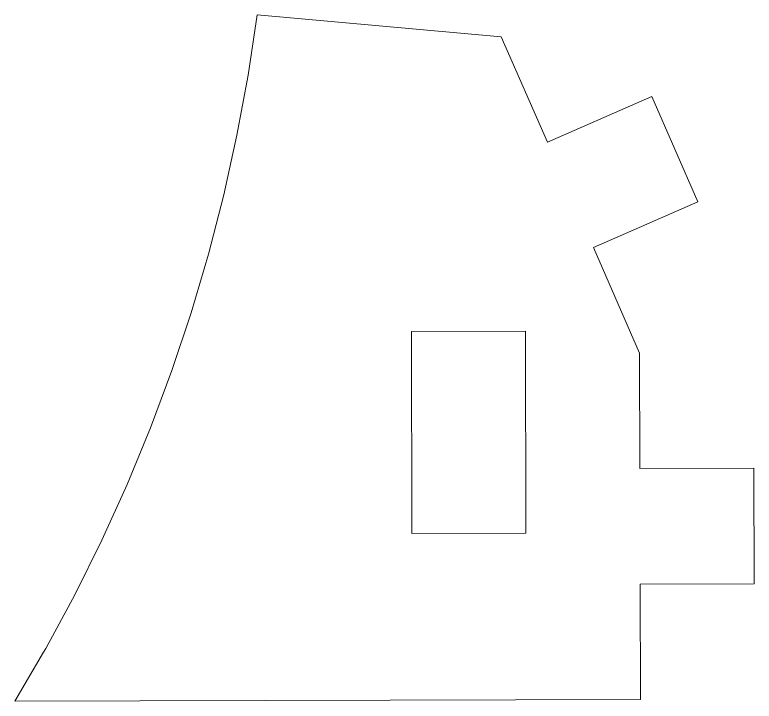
# Model space of a CAD drawing. Header units: millimetres. Extents: x -218 to 218, y -305 to 305.
# Drawn here: x 197.98 to 217.43, y 211.22 to 229.27 of the extents above; entities that cross this region are included whole.
import ezdxf

# ---------------------------------------------------------------- set-up
doc = ezdxf.new("R2010")
doc.units = ezdxf.units.MM
doc.header["$MEASUREMENT"] = 0
doc.layers.add('Camada 1', color=7, linetype='Continuous')

msp = doc.modelspace()

# ---------------------------------------------------------------- linework, layer by layer
at = {"layer": 'Camada 1', "lineweight": 9}
for points, knots in [([(210.7791, 228.6906), (210.7791, 228.6906), (211.9911, 225.919), (211.9911, 225.919), (211.9911, 225.919), (211.9911, 225.919), (214.7398, 227.1205), (214.7398, 227.1205), (214.7398, 227.1205), (214.7398, 227.1205), (215.9518, 224.3491), (215.9518, 224.3491), (215.9518, 224.3491), (215.9518, 224.3491), (213.2032, 223.1476), (213.2032, 223.1476), (213.2032, 223.1476), (213.2032, 223.1476), (214.4152, 220.3761), (214.4152, 220.3761), (214.4152, 220.3761), (214.4152, 220.3761), (214.4237, 217.3386), (214.4237, 217.3386), (214.4237, 217.3386), (214.4237, 217.3386), (217.4233, 217.3477), (217.4233, 217.3477), (217.4233, 217.3477), (217.4233, 217.3477), (217.4317, 214.3101), (217.4317, 214.3101), (217.4317, 214.3101), (217.4317, 214.3101), (214.4321, 214.301), (214.4321, 214.301), (214.4321, 214.301), (214.4321, 214.301), (214.4405, 211.2634), (214.4405, 211.2634), (214.4405, 211.2634), (214.4405, 211.2634), (197.9812, 211.2197), (197.9812, 211.2197), (197.9812, 211.2197), (197.9812, 211.2197), (198.7385, 212.5105), (198.7385, 212.5105), (198.7385, 212.5105), (198.7385, 212.5105), (198.7937, 212.6059), (198.7937, 212.6059), (198.7937, 212.6059), (198.7937, 212.6059), (199.5577, 214.0195), (199.5577, 214.0195), (199.5577, 214.0195), (199.5577, 214.0195), (200.2722, 215.4586), (200.2722, 215.4586), (200.2722, 215.4586), (200.2722, 215.4586), (200.9364, 216.9217), (200.9364, 216.9217), (200.9364, 216.9217), (200.9364, 216.9217), (201.5494, 218.407), (201.5494, 218.407), (201.5494, 218.407), (201.5494, 218.407), (202.1105, 219.9126), (202.1105, 219.9126), (202.1105, 219.9126), (202.1105, 219.9126), (202.6192, 221.4368), (202.6192, 221.4368), (202.6192, 221.4368), (202.6192, 221.4368), (203.0746, 222.9776), (203.0746, 222.9776), (203.0746, 222.9776), (203.0746, 222.9776), (203.4764, 224.5334), (203.4764, 224.5334), (203.4764, 224.5334), (203.4764, 224.5334), (203.824, 226.1022), (203.824, 226.1022), (203.824, 226.1022), (203.824, 226.1022), (204.1169, 227.6821), (204.1169, 227.6821), (204.1169, 227.6821), (204.1169, 227.6821), (204.3549, 229.2712), (204.3549, 229.2712), (204.3549, 229.2712), (204.3549, 229.2712), (210.7791, 228.6906), (210.7791, 228.6906)], [0, 0, 0, 0, 0.0384615, 0.0384615, 0.0384615, 0.0384615, 0.0769231, 0.0769231, 0.0769231, 0.0769231, 0.1153846, 0.1153846, 0.1153846, 0.1153846, 0.1538462, 0.1538462, 0.1538462, 0.1538462, 0.1923077, 0.1923077, 0.1923077, 0.1923077, 0.2307692, 0.2307692, 0.2307692, 0.2307692, 0.2692308, 0.2692308, 0.2692308, 0.2692308, 0.3076923, 0.3076923, 0.3076923, 0.3076923, 0.3461538, 0.3461538, 0.3461538, 0.3461538, 0.3846154, 0.3846154, 0.3846154, 0.3846154, 0.4230769, 0.4230769, 0.4230769, 0.4230769, 0.4615385, 0.4615385, 0.4615385, 0.4615385, 0.5, 0.5, 0.5, 0.5, 0.5384615, 0.5384615, 0.5384615, 0.5384615, 0.5769231, 0.5769231, 0.5769231, 0.5769231, 0.6153846, 0.6153846, 0.6153846, 0.6153846, 0.6538462, 0.6538462, 0.6538462, 0.6538462, 0.6923077, 0.6923077, 0.6923077, 0.6923077, 0.7307692, 0.7307692, 0.7307692, 0.7307692, 0.7692308, 0.7692308, 0.7692308, 0.7692308, 0.8076923, 0.8076923, 0.8076923, 0.8076923, 0.8461538, 0.8461538, 0.8461538, 0.8461538, 0.8846154, 0.8846154, 0.8846154, 0.8846154, 0.9230769, 0.9230769, 0.9230769, 0.9230769, 1, 1, 1, 1]), ([(208.4125, 220.9457), (208.4125, 220.9457), (208.4267, 215.6267), (208.4267, 215.6267), (208.4267, 215.6267), (208.4267, 215.6267), (211.4264, 215.6348), (211.4264, 215.6348), (211.4264, 215.6348), (211.4264, 215.6348), (211.4123, 220.9537), (211.4123, 220.9537), (211.4123, 220.9537), (211.4123, 220.9537), (208.4125, 220.9457), (208.4125, 220.9457)], [0, 0, 0, 0, 0.2, 0.2, 0.2, 0.2, 0.4, 0.4, 0.4, 0.4, 0.6, 0.6, 0.6, 0.6, 1, 1, 1, 1])]:
    msp.add_open_spline(points, degree=3, knots=knots, dxfattribs=at)

doc.saveas('drawing.dxf')
